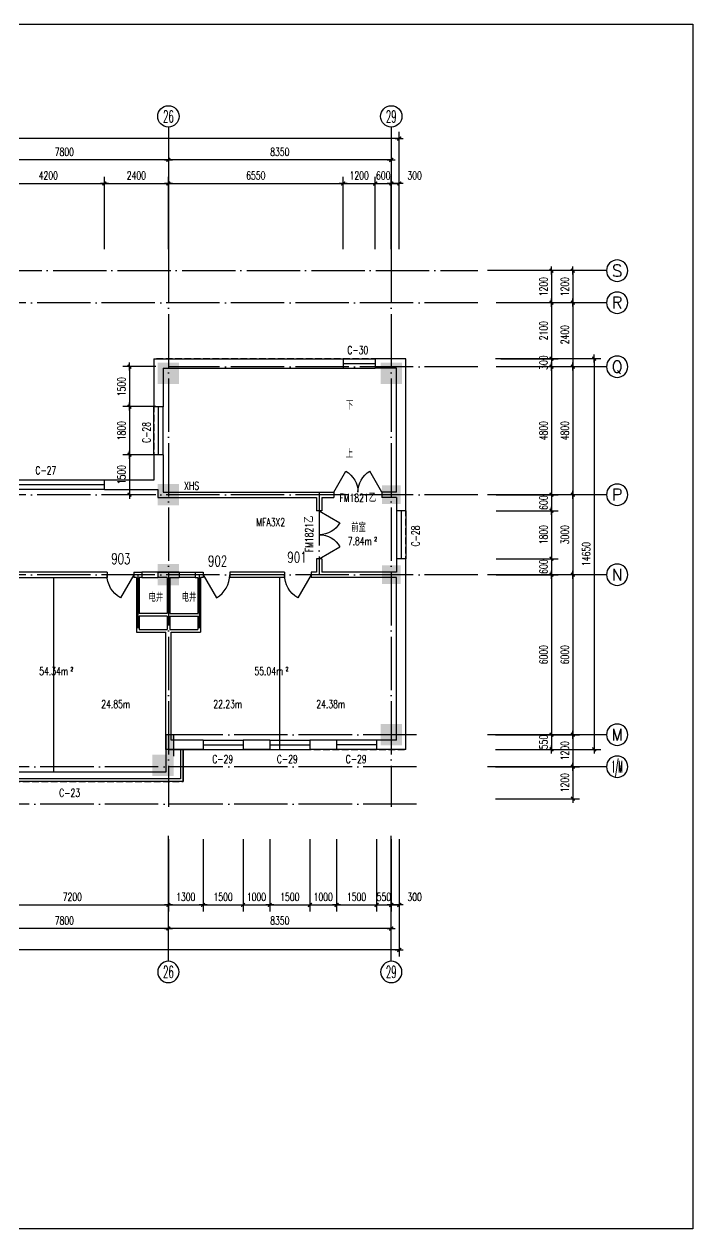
# Model space of a CAD drawing. Extents: x 816818 to 2098601, y 59070 to 390605.
# Drawn here: x 908530 to 933588, y 59070 to 104248 of the extents above; entities that cross this region are included whole.
import ezdxf
from ezdxf.enums import TextEntityAlignment as Align

# ---------------------------------------------------------------- set-up
doc = ezdxf.new("R2010")
doc.units = 0
doc.header["$LTSCALE"] = 1000
doc.header["$MEASUREMENT"] = 0
for name, pattern in [('CONTINOUS', [0]), ('DASH', [0.35, 0.25, -0.1]), ('DOTE', [2.42, 2, -0.2, 0.02, -0.2])]:
    doc.linetypes.add(name, pattern=pattern)
doc.layers.get('0').update_dxf_attribs({"linetype": 'CONTINUOUS'})
doc.layers.get('DEFPOINTS').update_dxf_attribs({"linetype": 'CONTINUOUS'})
for name, color, linetype in [('AXIS', 3, 'CONTINUOUS'), ('AXIS_TEXT', 7, 'CONTINUOUS'), ('COLUMN', 7, 'CONTINUOUS'), ('DOTE', 1, 'DOTE'), ('FILL', 21, 'CONTINUOUS'), ('MCB', 30, 'CONTINUOUS'), ('PUB_TEXT', 7, 'CONTINUOUS'), ('WALL', 255, 'CONTINUOUS'), ('WINDOW', 2, 'CONTINUOUS'), ('WINDOW_TEXT', 7, 'CONTINUOUS'), ('和面积', 6, 'DASH')]:
    doc.layers.add(name, color=color, linetype=linetype)
doc.styles.add('_HZTXT', font='romans.shx', dxfattribs={"width": 0.7, "bigfont": 'z.shx'})
doc.styles.add('COMPLEX', font='COMPLEX')
doc.styles.add('DIM_FONT', font='SIMPLEX.shx', dxfattribs={"width": 0.7})
doc.styles.add('HZ_SIMPLEX', font='SIMPLEX.shx', dxfattribs={"width": 0.8, "bigfont": 'hztxt.shx'})
doc.styles.add('SIMPLEX', font='SIMPLEX.SHX')
doc.styles.add('Z', font='romans', dxfattribs={"width": 0.8, "bigfont": 'z'})
doc.dimstyles.new('AXIS', dxfattribs={"dimtxt": 300, "dimasz": 1, "dimexe": 250, "dimexo": 300, "dimgap": 150, "dimtad": 1, "dimdec": 0, "dimzin": 0, "dimdsep": 46, "dimtxsty": 'DIM_FONT', "dimblk": '_DIMX', "dimcen": 2.5, "dimse1": 1, "dimse2": 1, "dimclrt": 7, "dimadec": 0, "dimazin": 0, "dimtfac": 1, "dimtdec": 0, "dimtix": 1, "dimtmove": 2, "dimatfit": 3, "dimldrblk": '_DIMX', "dimfxl": 1, "dimarcsym": 0})
doc.dimstyles.new('DIMA', dxfattribs={"dimtxt": 300, "dimasz": 1, "dimexe": 250, "dimexo": 300, "dimgap": 150, "dimtad": 1, "dimdec": 0, "dimzin": 0, "dimdsep": 46, "dimtxsty": 'DIM_FONT', "dimblk": '_DIMX', "dimcen": 2.5, "dimse1": 1, "dimclrt": 7, "dimadec": 0, "dimazin": 0, "dimtfac": 1, "dimtdec": 0, "dimtix": 1, "dimtmove": 2, "dimatfit": 3, "dimldrblk": '_DIMX', "dimfxl": 1, "dimarcsym": 0})
doc.dimstyles.new('DIMB', dxfattribs={"dimtxt": 300, "dimasz": 1, "dimexe": 250, "dimexo": 300, "dimgap": 150, "dimtad": 1, "dimdec": 0, "dimzin": 0, "dimdsep": 46, "dimtxsty": 'DIM_FONT', "dimblk": '_DIMX', "dimcen": 2.5, "dimse2": 1, "dimclrt": 7, "dimadec": 0, "dimazin": 0, "dimtfac": 1, "dimtdec": 0, "dimtix": 1, "dimtmove": 2, "dimatfit": 3, "dimldrblk": '_DIMX', "dimfxl": 1, "dimarcsym": 0})
doc.dimstyles.new('DIMN', dxfattribs={"dimtxt": 300, "dimasz": 1, "dimexe": 250, "dimexo": 300, "dimgap": 150, "dimtad": 1, "dimdec": 0, "dimzin": 0, "dimdsep": 46, "dimtxsty": 'DIM_FONT', "dimblk": '_DIMX', "dimcen": 2.5, "dimclrt": 7, "dimadec": 0, "dimazin": 0, "dimtfac": 1, "dimtdec": 0, "dimtix": 1, "dimtmove": 2, "dimatfit": 3, "dimldrblk": '_DIMX', "dimfxl": 1, "dimarcsym": 0})

# ---------------------------------------------------------------- blocks, each defined once
blk = doc.blocks.new('_WBLK')
for p, q in [((-0.5, 0.5), (0.5, 0.5)), ((-0.5, 0), (0.5, 0)), ((-0.5, -0.5), (0.5, -0.5))]:
    blk.add_line(p, q)
at = {"layer": 'WINDOW_TEXT', "style": 'SIMPLEX', "flags": 9}
blk.add_attdef('A', text='', height=1, dxfattribs=at).set_placement((0, 1.5), align=Align.MIDDLE)
blk = doc.blocks.new('_DBLK')
blk.add_line((-0.5, 0), (0, -0.866))
blk.add_arc((-0.5, 0), 1, 300, 0)
at = {"layer": 'WINDOW_TEXT', "style": 'SIMPLEX', "flags": 9}
blk.add_attdef('A', text='', height=1, dxfattribs=at).set_placement((0, 1.5), align=Align.MIDDLE)
blk = doc.blocks.new('_DBLK1')
for p, q in [((-0.5, 0), (-0.25, -0.433)), ((0.5, 0), (0.25, -0.433))]:
    blk.add_line(p, q)
for centre, start, end in [((-0.5, 0), 300, 0), ((0.5, 0), 180, 240)]:
    blk.add_arc(centre, 0.5, start, end)
at = {"layer": 'WINDOW_TEXT', "style": 'SIMPLEX', "flags": 9}
blk.add_attdef('A', text='', height=1, dxfattribs=at).set_placement((0, 1.5), align=Align.MIDDLE)
blk = doc.blocks.new('_AXISO')
blk.add_circle((0, 0), 0.5)
at = {"layer": 'AXIS_TEXT', "style": 'COMPLEX', "width": 1.041667}
blk.add_attdef('A', text='', height=0.56, dxfattribs=at).set_placement((-0.25, -0.28), (0.25, -0.28), align=Align.FIT)
blk = doc.blocks.new('_DIMX')
blk.add_line((-150, 0), (150, 0))
at = {"const_width": 50}
blk.add_lwpolyline([(-70, -70), (70, 70)], dxfattribs=at)
blk = doc.blocks.new('*D659')
at = {"layer": 'AXIS', "color": 0, "lineweight": -2}
blk.add_line((922285, 99156), (913937, 99156), dxfattribs=at)
at = {"layer": 'DEFPOINTS', "color": 0}
for p in [(913936, 99156), (913936, 95682), (922286, 95682)]:
    blk.add_point(p, dxfattribs=at)
at = {"layer": 'AXIS', "color": 0, "lineweight": -2, "rotation": 180}
blk.add_blockref('_DIMX', (913936, 99156), dxfattribs=at)
at = {"layer": 'AXIS', "color": 0, "lineweight": -2}
blk.add_blockref('_DIMX', (922286, 99156), dxfattribs=at)
at = {"layer": 'AXIS', "color": 7, "insert": (918111, 99456), "char_height": 300, "attachment_point": 5, "style": 'DIM_FONT'}
blk.add_mtext('8350', dxfattribs=at)
blk = doc.blocks.new('*D660')
at = {"layer": 'AXIS', "color": 0, "lineweight": -2}
blk.add_line((913935, 99156), (906137, 99156), dxfattribs=at)
at = {"layer": 'DEFPOINTS', "color": 0}
for p in [(906136, 99156), (906136, 95682), (913936, 95682)]:
    blk.add_point(p, dxfattribs=at)
at = {"layer": 'AXIS', "color": 0, "lineweight": -2, "rotation": 180}
blk.add_blockref('_DIMX', (906136, 99156), dxfattribs=at)
at = {"layer": 'AXIS', "color": 0, "lineweight": -2}
blk.add_blockref('_DIMX', (913936, 99156), dxfattribs=at)
at = {"layer": 'AXIS', "color": 7, "insert": (910036, 99456), "char_height": 300, "attachment_point": 5, "style": 'DIM_FONT'}
blk.add_mtext('7800', dxfattribs=at)
blk = doc.blocks.new('*D670')
at = {"layer": 'AXIS', "color": 0, "lineweight": -2}
for p, q in [((826086, 95982), (826086, 100206)), ((922585, 99956), (826087, 99956)), ((922586, 95982), (922586, 100206))]:
    blk.add_line(p, q, dxfattribs=at)
at = {"layer": 'DEFPOINTS', "color": 0}
for p in [(826086, 99956), (826086, 95682), (922586, 95682)]:
    blk.add_point(p, dxfattribs=at)
at = {"layer": 'AXIS', "color": 0, "lineweight": -2, "rotation": 180}
blk.add_blockref('_DIMX', (826086, 99956), dxfattribs=at)
at = {"layer": 'AXIS', "color": 0, "lineweight": -2}
blk.add_blockref('_DIMX', (922586, 99956), dxfattribs=at)
at = {"layer": 'AXIS', "color": 7, "insert": (874336, 100256), "char_height": 300, "attachment_point": 5, "style": 'DIM_FONT'}
blk.add_mtext('96500', dxfattribs=at)
blk = doc.blocks.new('*D706')
at = {"layer": 'AXIS', "color": 0, "lineweight": -2}
for p, q in [((921686, 95805), (921686, 98520)), ((922286, 95805), (922286, 98520)), ((921685, 98270), (921684, 98270)), ((921686, 98270), (922286, 98270)), ((922287, 98270), (922288, 98270))]:
    blk.add_line(p, q, dxfattribs=at)
at = {"layer": 'DEFPOINTS', "color": 0}
for p in [(922286, 98270), (921686, 95505), (922286, 95505)]:
    blk.add_point(p, dxfattribs=at)
at = {"layer": 'AXIS', "color": 0, "lineweight": -2}
blk.add_blockref('_DIMX', (921686, 98270), dxfattribs=at)
at = {"layer": 'AXIS', "color": 0, "lineweight": -2, "rotation": 180}
blk.add_blockref('_DIMX', (922286, 98270), dxfattribs=at)
at = {"layer": 'AXIS', "color": 7, "insert": (921986, 98570), "char_height": 300, "attachment_point": 5, "style": 'DIM_FONT'}
blk.add_mtext('600', dxfattribs=at)
blk = doc.blocks.new('*D711')
at = {"layer": 'AXIS', "color": 0, "lineweight": -2}
for p, q in [((922286, 95805), (922286, 98520)), ((922586, 95805), (922586, 98520)), ((922285, 98270), (922284, 98270)), ((922286, 98270), (922586, 98270)), ((922587, 98270), (922588, 98270))]:
    blk.add_line(p, q, dxfattribs=at)
at = {"layer": 'DEFPOINTS', "color": 0}
for p in [(922586, 98270), (922286, 95505), (922586, 95505)]:
    blk.add_point(p, dxfattribs=at)
at = {"layer": 'AXIS', "color": 0, "lineweight": -2}
blk.add_blockref('_DIMX', (922286, 98270), dxfattribs=at)
at = {"layer": 'AXIS', "color": 0, "lineweight": -2, "rotation": 180}
blk.add_blockref('_DIMX', (922586, 98270), dxfattribs=at)
at = {"layer": 'AXIS', "color": 7, "insert": (923162, 98570), "char_height": 300, "attachment_point": 5, "style": 'DIM_FONT'}
blk.add_mtext('300', dxfattribs=at)
blk = doc.blocks.new('*D713')
at = {"layer": 'AXIS', "color": 0, "lineweight": -2}
blk.add_line((929090, 95001), (929090, 93803), dxfattribs=at)
at = {"layer": 'DEFPOINTS', "color": 0}
for p in [(925890, 95002), (925890, 93802), (929090, 93802)]:
    blk.add_point(p, dxfattribs=at)
at = {"layer": 'AXIS', "color": 0, "lineweight": -2}
for p, rotation in [((929090, 95002), 90), ((929090, 93802), 270)]:
    blk.add_blockref('_DIMX', p, dxfattribs=dict(at, rotation=rotation))
at = {"layer": 'AXIS', "color": 7, "insert": (928790, 94402), "char_height": 300, "attachment_point": 5, "rotation": 90, "style": 'DIM_FONT'}
blk.add_mtext('1200', dxfattribs=at)
blk = doc.blocks.new('*D714')
at = {"layer": 'AXIS', "color": 0, "lineweight": -2}
blk.add_line((929090, 93801), (929090, 91403), dxfattribs=at)
at = {"layer": 'DEFPOINTS', "color": 0}
for p in [(925890, 93802), (925890, 91402), (929090, 91402)]:
    blk.add_point(p, dxfattribs=at)
at = {"layer": 'AXIS', "color": 0, "lineweight": -2}
for p, rotation in [((929090, 93802), 90), ((929090, 91402), 270)]:
    blk.add_blockref('_DIMX', p, dxfattribs=dict(at, rotation=rotation))
at = {"layer": 'AXIS', "color": 7, "insert": (928790, 92602), "char_height": 300, "attachment_point": 5, "rotation": 90, "style": 'DIM_FONT'}
blk.add_mtext('2400', dxfattribs=at)
blk = doc.blocks.new('*D715')
at = {"layer": 'AXIS', "color": 0, "lineweight": -2}
blk.add_line((929090, 91401), (929090, 86603), dxfattribs=at)
at = {"layer": 'DEFPOINTS', "color": 0}
for p in [(925890, 91402), (925890, 86602), (929090, 86602)]:
    blk.add_point(p, dxfattribs=at)
at = {"layer": 'AXIS', "color": 0, "lineweight": -2}
for p, rotation in [((929090, 91402), 90), ((929090, 86602), 270)]:
    blk.add_blockref('_DIMX', p, dxfattribs=dict(at, rotation=rotation))
at = {"layer": 'AXIS', "color": 7, "insert": (928790, 89002), "char_height": 300, "attachment_point": 5, "rotation": 90, "style": 'DIM_FONT'}
blk.add_mtext('4800', dxfattribs=at)
blk = doc.blocks.new('*D716')
at = {"layer": 'AXIS', "color": 0, "lineweight": -2}
blk.add_line((929090, 86601), (929090, 83603), dxfattribs=at)
at = {"layer": 'DEFPOINTS', "color": 0}
for p in [(925890, 86602), (925890, 83602), (929090, 83602)]:
    blk.add_point(p, dxfattribs=at)
at = {"layer": 'AXIS', "color": 0, "lineweight": -2}
for p, rotation in [((929090, 86602), 90), ((929090, 83602), 270)]:
    blk.add_blockref('_DIMX', p, dxfattribs=dict(at, rotation=rotation))
at = {"layer": 'AXIS', "color": 7, "insert": (928790, 85102), "char_height": 300, "attachment_point": 5, "rotation": 90, "style": 'DIM_FONT'}
blk.add_mtext('3000', dxfattribs=at)
blk = doc.blocks.new('*D717')
at = {"layer": 'AXIS', "color": 0, "lineweight": -2}
blk.add_line((929090, 83601), (929090, 77603), dxfattribs=at)
at = {"layer": 'DEFPOINTS', "color": 0}
for p in [(925890, 83602), (925890, 77602), (929090, 77602)]:
    blk.add_point(p, dxfattribs=at)
at = {"layer": 'AXIS', "color": 0, "lineweight": -2}
for p, rotation in [((929090, 83602), 90), ((929090, 77602), 270)]:
    blk.add_blockref('_DIMX', p, dxfattribs=dict(at, rotation=rotation))
at = {"layer": 'AXIS', "color": 7, "insert": (928790, 80602), "char_height": 300, "attachment_point": 5, "rotation": 90, "style": 'DIM_FONT'}
blk.add_mtext('6000', dxfattribs=at)
blk = doc.blocks.new('*D718')
at = {"layer": 'AXIS', "color": 0, "lineweight": -2}
for p, q in [((926190, 91702), (930140, 91702)), ((929890, 91701), (929890, 77053)), ((926190, 77052), (930140, 77052))]:
    blk.add_line(p, q, dxfattribs=at)
at = {"layer": 'DEFPOINTS', "color": 0}
for p in [(925890, 91702), (925890, 77052), (929890, 77052)]:
    blk.add_point(p, dxfattribs=at)
at = {"layer": 'AXIS', "color": 0, "lineweight": -2}
for p, rotation in [((929890, 91702), 90), ((929890, 77052), 270)]:
    blk.add_blockref('_DIMX', p, dxfattribs=dict(at, rotation=rotation))
at = {"layer": 'AXIS', "color": 7, "insert": (929590, 84377), "char_height": 300, "attachment_point": 5, "rotation": 90, "style": 'DIM_FONT'}
blk.add_mtext('14650', dxfattribs=at)
blk = doc.blocks.new('*D719')
at = {"layer": 'AXIS', "color": 0, "lineweight": -2}
for p, q in [((926216, 86602), (928542, 86602)), ((928292, 86603), (928292, 86604)), ((928292, 86602), (928292, 86002)), ((926216, 86002), (928542, 86002)), ((928292, 86001), (928292, 86000))]:
    blk.add_line(p, q, dxfattribs=at)
at = {"layer": 'DEFPOINTS', "color": 0}
for p in [(925916, 86602), (925916, 86002), (928292, 86002)]:
    blk.add_point(p, dxfattribs=at)
at = {"layer": 'AXIS', "color": 0, "lineweight": -2}
for p, rotation in [((928292, 86602), 270), ((928292, 86002), 90)]:
    blk.add_blockref('_DIMX', p, dxfattribs=dict(at, rotation=rotation))
at = {"layer": 'AXIS', "color": 7, "insert": (927992, 86302), "char_height": 300, "attachment_point": 5, "rotation": 90, "style": 'DIM_FONT'}
blk.add_mtext('600', dxfattribs=at)
blk = doc.blocks.new('*D720')
at = {"layer": 'AXIS', "color": 0, "lineweight": -2}
for p, q in [((926216, 86002), (928542, 86002)), ((928292, 86001), (928292, 84203)), ((926216, 84202), (928542, 84202))]:
    blk.add_line(p, q, dxfattribs=at)
at = {"layer": 'DEFPOINTS', "color": 0}
for p in [(925916, 86002), (925916, 84202), (928292, 84202)]:
    blk.add_point(p, dxfattribs=at)
at = {"layer": 'AXIS', "color": 0, "lineweight": -2}
for p, rotation in [((928292, 86002), 90), ((928292, 84202), 270)]:
    blk.add_blockref('_DIMX', p, dxfattribs=dict(at, rotation=rotation))
at = {"layer": 'AXIS', "color": 7, "insert": (927992, 85102), "char_height": 300, "attachment_point": 5, "rotation": 90, "style": 'DIM_FONT'}
blk.add_mtext('1800', dxfattribs=at)
blk = doc.blocks.new('*D721')
at = {"layer": 'AXIS', "color": 0, "lineweight": -2}
blk.add_line((928292.151315, 95000.746421), (928292.151315, 93802.746421), dxfattribs=at)
at = {"layer": 'DEFPOINTS', "color": 0}
for p in [(926092.151315, 95001.746421), (926092.151315, 93801.746421), (928292.151315, 93801.746421)]:
    blk.add_point(p, dxfattribs=at)
at = {"layer": 'AXIS', "color": 0, "lineweight": -2}
for p, rotation in [((928292.151315, 95001.746421), 90), ((928292.151315, 93801.746421), 270)]:
    blk.add_blockref('_DIMX', p, dxfattribs=dict(at, rotation=rotation))
at = {"layer": 'AXIS', "color": 7, "insert": (927992.151315, 94401.746421), "char_height": 300, "attachment_point": 5, "rotation": 90, "style": 'DIM_FONT'}
blk.add_mtext('1200', dxfattribs=at)
blk = doc.blocks.new('*D722')
at = {"layer": 'AXIS', "color": 0, "lineweight": -2}
for p, q in [((928292.151315, 93800.746421), (928292.151315, 91702.746421)), ((926392.151315, 91701.746421), (928542.151315, 91701.746421))]:
    blk.add_line(p, q, dxfattribs=at)
at = {"layer": 'DEFPOINTS', "color": 0}
for p in [(926092.151315, 93801.746421), (926092.151315, 91701.746421), (928292.151315, 91701.746421)]:
    blk.add_point(p, dxfattribs=at)
at = {"layer": 'AXIS', "color": 0, "lineweight": -2}
for p, rotation in [((928292.151315, 93801.746421), 90), ((928292.151315, 91701.746421), 270)]:
    blk.add_blockref('_DIMX', p, dxfattribs=dict(at, rotation=rotation))
at = {"layer": 'AXIS', "color": 7, "insert": (927992.151315, 92751.746421), "char_height": 300, "attachment_point": 5, "rotation": 90, "style": 'DIM_FONT'}
blk.add_mtext('2100', dxfattribs=at)
blk = doc.blocks.new('*D723')
at = {"layer": 'AXIS', "color": 0, "lineweight": -2}
for p, q in [((928292, 83601), (928292, 77603)), ((926216, 77602), (928542, 77602))]:
    blk.add_line(p, q, dxfattribs=at)
at = {"layer": 'DEFPOINTS', "color": 0}
for p in [(925916, 83602), (925916, 77602), (928292, 77602)]:
    blk.add_point(p, dxfattribs=at)
at = {"layer": 'AXIS', "color": 0, "lineweight": -2}
for p, rotation in [((928292, 83602), 90), ((928292, 77602), 270)]:
    blk.add_blockref('_DIMX', p, dxfattribs=dict(at, rotation=rotation))
at = {"layer": 'AXIS', "color": 7, "insert": (927992, 80602), "char_height": 300, "attachment_point": 5, "rotation": 90, "style": 'DIM_FONT'}
blk.add_mtext('6000', dxfattribs=at)
blk = doc.blocks.new('*D724')
at = {"layer": 'AXIS', "color": 0, "lineweight": -2}
for p, q in [((926216, 77602), (928542, 77602)), ((928292, 77603), (928292, 77604)), ((928292, 77602), (928292, 77052)), ((926216, 77052), (928542, 77052)), ((928292, 77051), (928292, 77050))]:
    blk.add_line(p, q, dxfattribs=at)
at = {"layer": 'DEFPOINTS', "color": 0}
for p in [(925916, 77602), (925916, 77052), (928292, 77052)]:
    blk.add_point(p, dxfattribs=at)
at = {"layer": 'AXIS', "color": 0, "lineweight": -2}
for p, rotation in [((928292, 77602), 270), ((928292, 77052), 90)]:
    blk.add_blockref('_DIMX', p, dxfattribs=dict(at, rotation=rotation))
at = {"layer": 'AXIS', "color": 7, "insert": (927992, 77327), "char_height": 300, "attachment_point": 5, "rotation": 90, "style": 'DIM_FONT'}
blk.add_mtext('550', dxfattribs=at)
blk = doc.blocks.new('*D725')
at = {"layer": 'AXIS', "color": 0, "lineweight": -2}
for p, q in [((926216, 84202), (928542, 84202)), ((928292, 84203), (928292, 84204)), ((928292, 84202), (928292, 83602)), ((926216, 83602), (928542, 83602)), ((928292, 83601), (928292, 83600))]:
    blk.add_line(p, q, dxfattribs=at)
at = {"layer": 'DEFPOINTS', "color": 0}
for p in [(925916, 84202), (925916, 83602), (928292, 83602)]:
    blk.add_point(p, dxfattribs=at)
at = {"layer": 'AXIS', "color": 0, "lineweight": -2}
for p, rotation in [((928292, 84202), 270), ((928292, 83602), 90)]:
    blk.add_blockref('_DIMX', p, dxfattribs=dict(at, rotation=rotation))
at = {"layer": 'AXIS', "color": 7, "insert": (927992, 83902), "char_height": 300, "attachment_point": 5, "rotation": 90, "style": 'DIM_FONT'}
blk.add_mtext('600', dxfattribs=at)
blk = doc.blocks.new('*D726')
at = {"layer": 'AXIS', "color": 0, "lineweight": -2}
for p, q in [((926392.151315, 91701.746421), (928542.151315, 91701.746421)), ((928292.151315, 91702.746421), (928292.151315, 91703.746421)), ((928292.151315, 91701.746421), (928292.151315, 91401.746421)), ((928292.151315, 91400.746421), (928292.151315, 91399.746421))]:
    blk.add_line(p, q, dxfattribs=at)
at = {"layer": 'DEFPOINTS', "color": 0}
for p in [(926092.151315, 91701.746421), (926092.151315, 91401.746421), (928292.151315, 91401.746421)]:
    blk.add_point(p, dxfattribs=at)
at = {"layer": 'AXIS', "color": 0, "lineweight": -2}
for p, rotation in [((928292.151315, 91701.746421), 270), ((928292.151315, 91401.746421), 90)]:
    blk.add_blockref('_DIMX', p, dxfattribs=dict(at, rotation=rotation))
at = {"layer": 'AXIS', "color": 7, "insert": (927992.151315, 91551.746421), "char_height": 300, "attachment_point": 5, "rotation": 90, "style": 'DIM_FONT'}
blk.add_mtext('300', dxfattribs=at)
blk = doc.blocks.new('*D727')
at = {"layer": 'AXIS', "color": 0, "lineweight": -2}
for p, q in [((926190, 77602), (929340, 77602)), ((929090, 77601), (929090, 76403)), ((926190, 76402), (929340, 76402))]:
    blk.add_line(p, q, dxfattribs=at)
at = {"layer": 'DEFPOINTS', "color": 0}
for p in [(925890, 77602), (925890, 76402), (929090, 76402)]:
    blk.add_point(p, dxfattribs=at)
at = {"layer": 'AXIS', "color": 0, "lineweight": -2}
for p, rotation in [((929090, 77602), 90), ((929090, 76402), 270)]:
    blk.add_blockref('_DIMX', p, dxfattribs=dict(at, rotation=rotation))
at = {"layer": 'AXIS', "color": 7, "insert": (928790, 77002), "char_height": 300, "attachment_point": 5, "rotation": 90, "style": 'DIM_FONT'}
blk.add_mtext('1200', dxfattribs=at)
blk = doc.blocks.new('*D728')
at = {"layer": 'AXIS', "color": 0, "lineweight": -2}
for p, q in [((926190, 76402), (929340, 76402)), ((929090, 76401), (929090, 75203)), ((926190, 75202), (929340, 75202))]:
    blk.add_line(p, q, dxfattribs=at)
at = {"layer": 'DEFPOINTS', "color": 0}
for p in [(925890, 76402), (925890, 75202), (929090, 75202)]:
    blk.add_point(p, dxfattribs=at)
at = {"layer": 'AXIS', "color": 0, "lineweight": -2}
for p, rotation in [((929090, 76402), 90), ((929090, 75202), 270)]:
    blk.add_blockref('_DIMX', p, dxfattribs=dict(at, rotation=rotation))
at = {"layer": 'AXIS', "color": 7, "insert": (928790, 75802), "char_height": 300, "attachment_point": 5, "rotation": 90, "style": 'DIM_FONT'}
blk.add_mtext('1200', dxfattribs=at)
blk = doc.blocks.new('*D746')
at = {"layer": 'AXIS', "color": 0, "lineweight": -2}
blk.add_line((922285, 70333), (913937, 70333), dxfattribs=at)
at = {"layer": 'DEFPOINTS', "color": 0}
for p in [(913936, 73807), (922286, 73807), (913936, 70333)]:
    blk.add_point(p, dxfattribs=at)
at = {"layer": 'AXIS', "color": 0, "lineweight": -2, "rotation": 180}
blk.add_blockref('_DIMX', (913936, 70333), dxfattribs=at)
at = {"layer": 'AXIS', "color": 0, "lineweight": -2}
blk.add_blockref('_DIMX', (922286, 70333), dxfattribs=at)
at = {"layer": 'AXIS', "color": 7, "insert": (918111, 70633), "char_height": 300, "attachment_point": 5, "style": 'DIM_FONT'}
blk.add_mtext('8350', dxfattribs=at)
blk = doc.blocks.new('*D747')
at = {"layer": 'AXIS', "color": 0, "lineweight": -2}
blk.add_line((913935, 70333), (906137, 70333), dxfattribs=at)
at = {"layer": 'DEFPOINTS', "color": 0}
for p in [(906136, 73807), (913936, 73807), (906136, 70333)]:
    blk.add_point(p, dxfattribs=at)
at = {"layer": 'AXIS', "color": 0, "lineweight": -2, "rotation": 180}
blk.add_blockref('_DIMX', (906136, 70333), dxfattribs=at)
at = {"layer": 'AXIS', "color": 0, "lineweight": -2}
blk.add_blockref('_DIMX', (913936, 70333), dxfattribs=at)
at = {"layer": 'AXIS', "color": 7, "insert": (910036, 70633), "char_height": 300, "attachment_point": 5, "style": 'DIM_FONT'}
blk.add_mtext('7800', dxfattribs=at)
blk = doc.blocks.new('*D758')
at = {"layer": 'AXIS', "color": 0, "lineweight": -2}
for p, q in [((825936, 73507), (825936, 69283)), ((922586, 73507), (922586, 69283)), ((922585, 69533), (825937, 69533))]:
    blk.add_line(p, q, dxfattribs=at)
at = {"layer": 'DEFPOINTS', "color": 0}
for p in [(825936, 73807), (922586, 73807), (825936, 69533)]:
    blk.add_point(p, dxfattribs=at)
at = {"layer": 'AXIS', "color": 0, "lineweight": -2, "rotation": 180}
blk.add_blockref('_DIMX', (825936, 69533), dxfattribs=at)
at = {"layer": 'AXIS', "color": 0, "lineweight": -2}
blk.add_blockref('_DIMX', (922586, 69533), dxfattribs=at)
at = {"layer": 'AXIS', "color": 7, "insert": (874261, 69833), "char_height": 300, "attachment_point": 5, "style": 'DIM_FONT'}
blk.add_mtext('96650', dxfattribs=at)
blk = doc.blocks.new('*D779')
at = {"layer": 'AXIS', "color": 0, "lineweight": -2}
for p, q in [((921736, 73685), (921736, 70969)), ((922286, 73685), (922286, 70969)), ((921735, 71219), (921734, 71219)), ((921736, 71219), (922286, 71219)), ((922287, 71219), (922288, 71219))]:
    blk.add_line(p, q, dxfattribs=at)
at = {"layer": 'DEFPOINTS', "color": 0}
for p in [(921736, 73985), (922286, 73985), (922286, 71219)]:
    blk.add_point(p, dxfattribs=at)
at = {"layer": 'AXIS', "color": 0, "lineweight": -2}
blk.add_blockref('_DIMX', (921736, 71219), dxfattribs=at)
at = {"layer": 'AXIS', "color": 0, "lineweight": -2, "rotation": 180}
blk.add_blockref('_DIMX', (922286, 71219), dxfattribs=at)
at = {"layer": 'AXIS', "color": 7, "insert": (922011, 71519), "char_height": 300, "attachment_point": 5, "style": 'DIM_FONT'}
blk.add_mtext('550', dxfattribs=at)
blk = doc.blocks.new('*D784')
at = {"layer": 'AXIS', "color": 0, "lineweight": -2}
for p, q in [((922286, 73685), (922286, 70969)), ((922586, 73685), (922586, 70969)), ((922285, 71219), (922284, 71219)), ((922286, 71219), (922586, 71219)), ((922587, 71219), (922588, 71219))]:
    blk.add_line(p, q, dxfattribs=at)
at = {"layer": 'DEFPOINTS', "color": 0}
for p in [(922286, 73985), (922586, 73985), (922586, 71219)]:
    blk.add_point(p, dxfattribs=at)
at = {"layer": 'AXIS', "color": 0, "lineweight": -2}
blk.add_blockref('_DIMX', (922286, 71219), dxfattribs=at)
at = {"layer": 'AXIS', "color": 0, "lineweight": -2, "rotation": 180}
blk.add_blockref('_DIMX', (922586, 71219), dxfattribs=at)
at = {"layer": 'AXIS', "color": 7, "insert": (923162, 71516), "char_height": 300, "attachment_point": 5, "style": 'DIM_FONT'}
blk.add_mtext('300', dxfattribs=at)
blk = doc.blocks.new('*D787')
at = {"layer": 'AXIS', "color": 0, "lineweight": -2}
for p, q in [((919236, 73685), (919236, 70969)), ((920236, 73685), (920236, 70969)), ((919235, 71219), (919234, 71219)), ((919236, 71219), (920236, 71219)), ((920237, 71219), (920238, 71219))]:
    blk.add_line(p, q, dxfattribs=at)
at = {"layer": 'DEFPOINTS', "color": 0}
for p in [(919236, 73985), (920236, 73985), (920236, 71219)]:
    blk.add_point(p, dxfattribs=at)
at = {"layer": 'AXIS', "color": 0, "lineweight": -2}
blk.add_blockref('_DIMX', (919236, 71219), dxfattribs=at)
at = {"layer": 'AXIS', "color": 0, "lineweight": -2, "rotation": 180}
blk.add_blockref('_DIMX', (920236, 71219), dxfattribs=at)
at = {"layer": 'AXIS', "color": 7, "insert": (919736, 71519), "char_height": 300, "attachment_point": 5, "style": 'DIM_FONT'}
blk.add_mtext('1000', dxfattribs=at)
blk = doc.blocks.new('*D789')
at = {"layer": 'AXIS', "color": 0, "lineweight": -2}
for p, q in [((916736, 73685), (916736, 70969)), ((917736, 73685), (917736, 70969)), ((916735, 71219), (916734, 71219)), ((916736, 71219), (917736, 71219)), ((917737, 71219), (917738, 71219))]:
    blk.add_line(p, q, dxfattribs=at)
at = {"layer": 'DEFPOINTS', "color": 0}
for p in [(916736, 73985), (917736, 73985), (917736, 71219)]:
    blk.add_point(p, dxfattribs=at)
at = {"layer": 'AXIS', "color": 0, "lineweight": -2}
blk.add_blockref('_DIMX', (916736, 71219), dxfattribs=at)
at = {"layer": 'AXIS', "color": 0, "lineweight": -2, "rotation": 180}
blk.add_blockref('_DIMX', (917736, 71219), dxfattribs=at)
at = {"layer": 'AXIS', "color": 7, "insert": (917236, 71519), "char_height": 300, "attachment_point": 5, "style": 'DIM_FONT'}
blk.add_mtext('1000', dxfattribs=at)
blk = doc.blocks.new('_FZH')
blk.add_solid([(-0.5, -0.5), (0.5, -0.5), (-0.5, 0.5), (0.5, 0.5)])
blk = doc.blocks.new('*D996')
at = {"layer": 'AXIS', "color": 0, "lineweight": -2}
blk.add_line((928290, 91401), (928290, 86603), dxfattribs=at)
at = {"layer": 'DEFPOINTS', "color": 0}
for p in [(925090, 91402), (925090, 86602), (928290, 86602)]:
    blk.add_point(p, dxfattribs=at)
at = {"layer": 'AXIS', "color": 0, "lineweight": -2}
for p, rotation in [((928290, 91402), 90), ((928290, 86602), 270)]:
    blk.add_blockref('_DIMX', p, dxfattribs=dict(at, rotation=rotation))
at = {"layer": 'AXIS', "color": 7, "insert": (927990, 89002), "char_height": 300, "attachment_point": 5, "rotation": 90, "style": 'DIM_FONT'}
blk.add_mtext('4800', dxfattribs=at)
blk = doc.blocks.new('*D997')
at = {"layer": 'AXIS', "color": 0, "lineweight": -2}
for p, q in [((913469, 91402), (912231, 91402)), ((912481, 91401), (912481, 89903)), ((913469, 89902), (912231, 89902))]:
    blk.add_line(p, q, dxfattribs=at)
at = {"layer": 'DEFPOINTS', "color": 0}
for p in [(913769, 91402), (912481, 89902), (913769, 89902)]:
    blk.add_point(p, dxfattribs=at)
at = {"layer": 'AXIS', "color": 0, "lineweight": -2}
for p, rotation in [((912481, 91402), 90), ((912481, 89902), 270)]:
    blk.add_blockref('_DIMX', p, dxfattribs=dict(at, rotation=rotation))
at = {"layer": 'AXIS', "color": 7, "insert": (912181, 90652), "char_height": 300, "attachment_point": 5, "rotation": 90, "style": 'DIM_FONT'}
blk.add_mtext('1500', dxfattribs=at)
blk = doc.blocks.new('*D998')
at = {"layer": 'AXIS', "color": 0, "lineweight": -2}
for p, q in [((913469, 89902), (912231, 89902)), ((912481, 89901), (912481, 88103)), ((913469, 88102), (912231, 88102))]:
    blk.add_line(p, q, dxfattribs=at)
at = {"layer": 'DEFPOINTS', "color": 0}
for p in [(913769, 89902), (912481, 88102), (913769, 88102)]:
    blk.add_point(p, dxfattribs=at)
at = {"layer": 'AXIS', "color": 0, "lineweight": -2}
for p, rotation in [((912481, 89902), 90), ((912481, 88102), 270)]:
    blk.add_blockref('_DIMX', p, dxfattribs=dict(at, rotation=rotation))
at = {"layer": 'AXIS', "color": 7, "insert": (912181, 89002), "char_height": 300, "attachment_point": 5, "rotation": 90, "style": 'DIM_FONT'}
blk.add_mtext('1800', dxfattribs=at)
blk = doc.blocks.new('*D999')
at = {"layer": 'AXIS', "color": 0, "lineweight": -2}
for p, q in [((913469, 88102), (912231, 88102)), ((912481, 88101), (912481, 86603)), ((913469, 86602), (912231, 86602))]:
    blk.add_line(p, q, dxfattribs=at)
at = {"layer": 'DEFPOINTS', "color": 0}
for p in [(913769, 88102), (912481, 86602), (913769, 86602)]:
    blk.add_point(p, dxfattribs=at)
at = {"layer": 'AXIS', "color": 0, "lineweight": -2}
for p, rotation in [((912481, 88102), 90), ((912481, 86602), 270)]:
    blk.add_blockref('_DIMX', p, dxfattribs=dict(at, rotation=rotation))
at = {"layer": 'AXIS', "color": 7, "insert": (912181, 87352), "char_height": 300, "attachment_point": 5, "rotation": 90, "style": 'DIM_FONT'}
blk.add_mtext('1500', dxfattribs=at)

msp = doc.modelspace()

# ---------------------------------------------------------------- linework, layer by layer
at = {"layer": 'AXIS'}
for p, q in [((913936.2, 100385.3), (913936.2, 95681.8)), ((922285.9, 100385.3), (922285.9, 95681.8)), ((930350.6, 95001.7), (925889.7, 95001.7)), ((930350.6, 93801.7), (926215.6, 93801.7)), ((930350.6, 91401.7), (926215.6, 91401.7)), ((930350.6, 86601.7), (925889.7, 86601.7)), ((930350.6, 83601.7), (925889.7, 83601.7)), ((930350.6, 77601.7), (925889.7, 77601.7)), ((930350.6, 76401.7), (925889.7, 76401.7)), ((913936.2, 69104), (913936.2, 73807.4)), ((922285.9, 69104), (922285.9, 73807.4))]:
    msp.add_line(p, q, dxfattribs=at)
at = {"layer": 'DOTE'}
for p, q in [((913936.1, 98214.9), (913936.1, 74897.2)), ((922285.9, 98214.9), (922285.9, 74897.2)), ((824912.9, 95001.7), (925532.9, 95001.7)), ((925532.9, 93801.7), (874336.1, 93801.7)), ((925532.9, 91401.7), (913936.1, 91401.7)), ((925532.9, 86601.7), (874336.1, 86601.7)), ((919586.1, 86701.7), (919586.1, 83601.7)), ((925532.9, 83601.7), (874336.1, 83601.7)), ((912786.1, 83601.7), (912786.1, 81501.7)), ((915086.1, 83601.7), (915086.1, 81501.7)), ((923236.1, 77601.7), (913936.1, 77601.7)), ((923236.1, 76401.7), (874849.3, 76401.7)), ((923236.1, 75001.7), (841936.1, 75001.7))]:
    msp.add_line(p, q, dxfattribs=at)
at = {"layer": 'FILL'}
msp.add_solid([(914136.1, 76801.7), (913836.1, 76801.7), (914136.2, 77601.7), (913836.2, 77601.7)], dxfattribs=at)
at = {"layer": 'MCB'}
for p, q in [((909636.1, 83501.7), (909636.1, 76201.7)), ((918111.1, 77051.7), (918111.1, 83501.7)), ((913936.1, 77051.7), (918111.1, 77051.7))]:
    msp.add_line(p, q, dxfattribs=at)
msp.add_lwpolyline([(816818, 104247.6), (933587.8, 104247.6), (933587.8, 59069.6), (816818, 59069.6)], close=True, dxfattribs=at)
at = {"layer": 'WALL'}
for p, q in [((913386.1, 91701.7), (913386.1, 89901.7)), ((913386.1, 91701.7), (920486.1, 91701.7)), ((913736.1, 91351.7), (913736.1, 89901.7)), ((913736.1, 91351.7), (920486.1, 91351.7)), ((920486.1, 91701.7), (920486.1, 91351.7)), ((922836.1, 91701.7), (921686.1, 91701.7)), ((921686.1, 91701.7), (921686.1, 91351.7)), ((922486.1, 91351.7), (921686.1, 91351.7)), ((922486.1, 86701.7), (922486.1, 91351.7)), ((922836.1, 86001.7), (922836.1, 91701.7)), ((913736.1, 89901.7), (913386.1, 89901.7)), ((913386.1, 88101.7), (913386.1, 87151.7)), ((913736.1, 88101.7), (913386.1, 88101.7)), ((913736.1, 88101.7), (913736.1, 86701.7)), ((913386.1, 87151.7), (911536.1, 87151.7)), ((911536.1, 86801.7), (911536.1, 87151.7)), ((911536.1, 86801.7), (913536.1, 86801.7)), ((913536.1, 86801.7), (913536.1, 86501.7)), ((913536.1, 86701.7), (913536.1, 86501.7)), ((913536.1, 86501.7), (919486.1, 86501.7)), ((913736.1, 86701.7), (920136.1, 86701.7)), ((913736.1, 86701.7), (919786.1, 86701.7)), ((919486.1, 86501.7), (919486.1, 86001.7)), ((919686.1, 86501.7), (919686.1, 86001.7)), ((919686.1, 86501.7), (920136.1, 86501.7)), ((920036.1, 86701.7), (920136.1, 86701.7)), ((920136.1, 86701.7), (920136.1, 86501.7)), ((922486.1, 86701.7), (921936.1, 86701.7)), ((922486.1, 86701.7), (921936.1, 86701.7)), ((921936.1, 86701.7), (921936.1, 86501.7)), ((922486.1, 86501.7), (921936.1, 86501.7)), ((922486.1, 86501.7), (922486.1, 86001.7)), ((919686.1, 86001.7), (919486.1, 86001.7)), ((922836.1, 86001.7), (922486.1, 86001.7)), ((919686.1, 84201.7), (919486.1, 84201.7)), ((919486.1, 84201.7), (919486.1, 83701.7)), ((919686.1, 84201.7), (919686.1, 83701.7)), ((922486.1, 84201.7), (922486.1, 83701.7)), ((922836.1, 84201.7), (922486.1, 84201.7)), ((922836.1, 77051.7), (922836.1, 84201.7)), ((911636.1, 83701.7), (907636.1, 83701.7)), ((911636.1, 83701.7), (911636.1, 83501.7)), ((912636.1, 83701.7), (912936.1, 83701.7)), ((912636.1, 83701.7), (912636.1, 83501.7)), ((914336.1, 83701.7), (913536.1, 83701.7)), ((913536.1, 83701.7), (914336.1, 83701.7)), ((914936.1, 83701.7), (915236.1, 83701.7)), ((915236.1, 83701.7), (915236.1, 83501.7)), ((918286.1, 83701.7), (916236.1, 83701.7)), ((916236.1, 83701.7), (916236.1, 83501.7)), ((918286.1, 83701.7), (918286.1, 83501.7)), ((919286.1, 83701.7), (919286.1, 83501.7)), ((919486.1, 83701.7), (919286.1, 83701.7)), ((922486.1, 83701.7), (919686.1, 83701.7)), ((907636.1, 83501.7), (911636.1, 83501.7)), ((912736.1, 83501.7), (912636.1, 83501.7)), ((912936.1, 83501.7), (912836.1, 83501.7)), ((913886.1, 83501.7), (913536.1, 83501.7)), ((913886.1, 83501.7), (913886.1, 82151.7)), ((913986.1, 83501.7), (913986.1, 82151.7)), ((913986.1, 83501.7), (914336.1, 83501.7)), ((914936.1, 83501.7), (915036.1, 83501.7)), ((915236.1, 83501.7), (915136.1, 83501.7)), ((918286.1, 83501.7), (916236.1, 83501.7)), ((922486.1, 83501.7), (919286.1, 83501.7)), ((922486.1, 77401.7), (922486.1, 83501.7)), ((913886.1, 82151.7), (912836.1, 82151.7)), ((913886.1, 82051.7), (912836.1, 82051.7)), ((913886.1, 82051.7), (913886.1, 81551.7)), ((913986.1, 82151.7), (915036.1, 82151.7)), ((913986.1, 82051.7), (915036.1, 82051.7)), ((913986.1, 82051.7), (913986.1, 81551.7)), ((912736.1, 81451.7), (913836.1, 81451.7)), ((912836.1, 81551.7), (913886.1, 81551.7)), ((913836.1, 77051.7), (913836.1, 81451.7)), ((913986.1, 81551.7), (915036.1, 81551.7)), ((914036.1, 77401.7), (914036.1, 81451.7)), ((914036.1, 81451.7), (915136.1, 81451.7)), ((914136.2, 77601.7), (913836.2, 77601.7)), ((913836.2, 77601.7), (913836.2, 76801.7)), ((915236.1, 77401.7), (914036.1, 77401.7)), ((914136.1, 76801.7), (914136.2, 77601.7)), ((915236.1, 77401.7), (915236.1, 77051.7)), ((917736.1, 77401.7), (916736.1, 77401.7)), ((916736.1, 77401.7), (916736.1, 77051.7)), ((917736.1, 77401.7), (917736.1, 77051.7)), ((920236.1, 77401.7), (919236.1, 77401.7)), ((919236.1, 77401.7), (919236.1, 77051.7)), ((920236.1, 77401.7), (920236.1, 77051.7)), ((921736.1, 77401.7), (921736.1, 77051.7)), ((922486.1, 77401.7), (921736.1, 77401.7)), ((915236.1, 77051.7), (913836.1, 77051.7)), ((914486.1, 75851.7), (914486.1, 77051.7)), ((917736.1, 77051.7), (916736.1, 77051.7)), ((920236.1, 77051.7), (919236.1, 77051.7)), ((922836.1, 77051.7), (921736.1, 77051.7))]:
    msp.add_line(p, q, dxfattribs=at)
at = {"layer": 'WALL', "linetype": 'CONTINOUS'}
for p, q in [((912936.1, 83701.7), (912936.1, 83501.7)), ((913536.1, 83701.7), (913536.1, 83501.7)), ((914336.1, 83701.7), (914336.1, 83501.7)), ((914936.1, 83701.7), (914936.1, 83501.7)), ((912736.1, 83501.7), (912736.1, 81451.7)), ((912836.1, 83501.7), (912836.1, 82151.7)), ((915036.1, 83501.7), (915036.1, 82151.7)), ((915136.1, 83501.7), (915136.1, 81451.7)), ((912836.1, 82051.7), (912836.1, 81551.7)), ((915036.1, 82051.7), (915036.1, 81551.7))]:
    msp.add_line(p, q, dxfattribs=at)
at = {"layer": 'WINDOW', "linetype": 'CONTINOUS'}
for p, q in [((913536.1, 83701.7), (912936.1, 83701.7)), ((914336.1, 83701.7), (914936.1, 83701.7)), ((912936.1, 83501.7), (913536.1, 83501.7)), ((914936.1, 83501.7), (914336.1, 83501.7))]:
    msp.add_line(p, q, dxfattribs=at)
at = {"layer": 'WINDOW'}
for p, q in [((913836.1, 77051.7), (913836.1, 76201.7)), ((914386.1, 77051.7), (914386.1, 75951.7)), ((914486.1, 77051.7), (914486.1, 75851.7)), ((913836.1, 76201.7), (906736.1, 76201.7)), ((914386.1, 75951.7), (906736.2, 75951.7)), ((914486.1, 75851.7), (906736.1, 75851.7))]:
    msp.add_line(p, q, dxfattribs=at)
at = {"layer": '和面积'}
msp.add_lwpolyline([(877636.1, 75851.7), (897736.1, 75851.7), (897735.9, 74601.7), (901336.1, 74601.7), (901336.1, 74351.7), (903136.1, 74351.7), (903136.1, 74601.7), (906736.1, 74601.7), (906736.1, 75851.7), (914486.1, 75851.7), (914486.1, 77051.7), (922836.1, 77051.7), (922836.1, 91701.7), (913386.1, 91701.7), (913386.1, 87151.7), (898886.2, 87151.7), (898886.2, 95301.7), (894036.1, 95301.7), (894036.1, 94101.7), (854636.1, 94101.7)], dxfattribs=at)

# ---------------------------------------------------------------- block references
at = {"layer": 'AXIS'}
ref = msp.add_blockref('_AXISO', (913936.2, 100785.3), dxfattribs=dict(at, xscale=800, yscale=800, zscale=800))
ref.add_attrib('A', '26', dxfattribs={"layer": 'AXIS_TEXT', "height": 448, "style": 'COMPLEX', "width": 0.551471}).set_placement((913736.2, 100561.3), (914136.2, 100561.3), align=Align.FIT)
ref = msp.add_blockref('_AXISO', (922285.9, 100785.3), dxfattribs=dict(at, xscale=800, yscale=800, zscale=800))
ref.add_attrib('A', '29', dxfattribs={"layer": 'AXIS_TEXT', "height": 448, "style": 'COMPLEX', "width": 0.551471}).set_placement((922085.9, 100561.3), (922485.9, 100561.3), align=Align.FIT)
ref = msp.add_blockref('_AXISO', (930750.6, 95001.7), dxfattribs=dict(at, xscale=-800, yscale=800, zscale=800))
ref.add_attrib('A', 'S', dxfattribs={"layer": 'AXIS_TEXT', "height": 448, "style": 'COMPLEX', "width": 1.339286}).set_placement((930550.6, 94777.7), (930950.6, 94777.7), align=Align.FIT)
ref = msp.add_blockref('_AXISO', (930750.6, 93801.7), dxfattribs=dict(at, xscale=-800, yscale=800, zscale=800))
ref.add_attrib('A', 'R', dxfattribs={"layer": 'AXIS_TEXT', "height": 448, "style": 'COMPLEX', "width": 1.041667}).set_placement((930550.6, 93577.7), (930950.6, 93577.7), align=Align.FIT)
ref = msp.add_blockref('_AXISO', (930750.6, 91401.7), dxfattribs=dict(at, xscale=-800, yscale=800, zscale=800))
ref.add_attrib('A', 'Q', dxfattribs={"layer": 'AXIS_TEXT', "height": 448, "style": 'COMPLEX', "width": 1.171875}).set_placement((930550.6, 91177.7), (930950.6, 91177.7), align=Align.FIT)
ref = msp.add_blockref('_AXISO', (930750.6, 86601.7), dxfattribs=dict(at, xscale=-800, yscale=800, zscale=800))
ref.add_attrib('A', 'P', dxfattribs={"layer": 'AXIS_TEXT', "height": 448, "style": 'COMPLEX', "width": 1.102941}).set_placement((930550.6, 86377.7), (930950.6, 86377.7), align=Align.FIT)
ref = msp.add_blockref('_AXISO', (930750.6, 83601.7), dxfattribs=dict(at, xscale=-800, yscale=800, zscale=800))
ref.add_attrib('A', 'N', dxfattribs={"layer": 'AXIS_TEXT', "height": 448, "style": 'COMPLEX', "width": 0.986842}).set_placement((930550.6, 83377.7), (930950.6, 83377.7), align=Align.FIT)
ref = msp.add_blockref('_AXISO', (930750.6, 77601.7), dxfattribs=dict(at, xscale=-800, yscale=800, zscale=800))
ref.add_attrib('A', 'M', dxfattribs={"layer": 'AXIS_TEXT', "height": 448, "style": 'COMPLEX', "width": 0.892857}).set_placement((930550.6, 77377.7), (930950.6, 77377.7), align=Align.FIT)
ref = msp.add_blockref('_AXISO', (930750.6, 76401.7), dxfattribs=dict(at, xscale=-800, yscale=800, zscale=800))
ref.add_attrib('A', '1/M', dxfattribs={"layer": 'AXIS_TEXT', "height": 448, "style": 'COMPLEX', "width": 0.323276}).set_placement((930550.6, 76177.7), (930950.6, 76177.7), align=Align.FIT)
ref = msp.add_blockref('_AXISO', (913936.2, 68704), dxfattribs=dict(at, xscale=-800, yscale=800, zscale=800, rotation=180))
ref.add_attrib('A', '26', dxfattribs={"layer": 'AXIS_TEXT', "height": 448, "style": 'COMPLEX', "width": 0.551471}).set_placement((913736.2, 68480), (914136.2, 68480), align=Align.FIT)
ref = msp.add_blockref('_AXISO', (922285.9, 68704), dxfattribs=dict(at, xscale=-800, yscale=800, zscale=800, rotation=180))
ref.add_attrib('A', '29', dxfattribs={"layer": 'AXIS_TEXT', "height": 448, "style": 'COMPLEX', "width": 0.551471}).set_placement((922085.9, 68480), (922485.9, 68480), align=Align.FIT)
at = {"layer": 'COLUMN'}
for p, xscale, yscale, zscale in [((913936.1, 91151.7), -800, 800, 600), ((922286.1, 91151.7), -800, 800, 600), ((913936.1, 86601.7), -800, 800, 800), ((922286.1, 86601.7), 700, 700, 600), ((913936.1, 83601.7), -800, 800, 600), ((922286.1, 83601.7), 700, 700, 600), ((922286.1, 77601.7), -800, 800, 600), ((913736.1, 76451.7), -800, 800, 600)]:
    msp.add_blockref('_FZH', p, dxfattribs=dict(at, xscale=xscale, yscale=yscale, zscale=zscale))
at = {"layer": 'WINDOW'}
for name, p, xscale, yscale, zscale in [('_WBLK', (921086.1, 91526.7), 1200, 350, 1200), ('_DBLK', (912136.1, 83601.7), -1000, 1000, 1000), ('_DBLK', (915736.1, 83601.7), 1000, 1000, 1000), ('_WBLK', (920986.1, 77226.7), -1500, 349.9999999997744, 1500)]:
    msp.add_blockref(name, p, dxfattribs=dict(at, xscale=xscale, yscale=yscale, zscale=zscale))
for name, p, xscale, yscale, zscale, rotation in [('_WBLK', (913561.1, 89001.7), -1800, 350, 1800, 270), ('_WBLK', (909436.1, 86976.7), 4200, 350, 4200, 180), ('_WBLK', (922661.1, 85101.7), 1800, 350, 1800, 270), ('_DBLK', (918786.1, 83601.7), 1000, -1000, 1000, 180), ('_WBLK', (915986.1, 77226.7), -1500, 349.9999999997672, 1500, 180), ('_WBLK', (918486.1, 77226.7), -1500, 349.9999999997672, 1500, 180)]:
    msp.add_blockref(name, p, dxfattribs=dict(at, xscale=xscale, yscale=yscale, zscale=zscale, rotation=rotation))
ref = msp.add_blockref('_DBLK1', (921036.1, 86701.7), dxfattribs=dict(at, xscale=1800, yscale=-1800, zscale=1800))
ref.add_attrib('A', 'FM1821乙', dxfattribs={"layer": 'WINDOW_TEXT', "height": 300, "style": 'HZ_SIMPLEX', "width": 0.7, "flags": 8}).set_placement((921036.1, 86501.7), align=Align.MIDDLE)
ref = msp.add_blockref('_DBLK1', (919586.1, 85101.7), dxfattribs=dict(at, xscale=1800, yscale=-1800, zscale=1800, rotation=270))
ref.add_attrib('A', 'FM1821乙', dxfattribs={"layer": 'WINDOW_TEXT', "height": 300, "rotation": 90, "style": 'HZ_SIMPLEX', "width": 0.7, "flags": 8}).set_placement((919186.1, 85134.1), align=Align.MIDDLE)

# ---------------------------------------------------------------- texts
at = {"layer": 'MCB', "style": 'Z', "width": 0.7}
for s, p in [('C-30', (920640.4, 91873.9)), ('C-27', (908952.2, 87364.5)), ('C-29', (915580.3, 76538.2)), ('C-29', (918000.7, 76538.2)), ('C-29', (920579.2, 76538.2)), ('C-23', (909844.1, 75271.3))]:
    msp.add_text(s, height=300, dxfattribs=at).set_placement(p)
for p in [(913261.6, 88542.2), (923346.8, 84661.5)]:
    msp.add_text('C-28', height=300, rotation=90, dxfattribs=at).set_placement(p)
at = {"layer": 'MCB', "attachment_point": 1, "style": 'DIM_FONT'}
for s, insert, char_height, width in [('{\\C0;903}', (911794.3, 84400.4), 400, 1469.116), ('{\\C0;902}', (915420.6, 84313.8), 400, 1469.116), ('{\\C0;901}', (918393.8, 84455.6), 400, 1469.116), ('24.85m', (911420.9, 78899.3), 300, 1891.371), ('22.23m', (915619.7, 78899.3), 300, 1891.371), ('24.38m', (919478.1, 78899.3), 300, 1891.371)]:
    msp.add_mtext(s, dxfattribs=dict(at, insert=insert, char_height=char_height, width=width))
at = {"layer": 'PUB_TEXT', "width": 0.7}
for s, height, style, p in [('下', 300, '_HZTXT', (920589.8, 89789.9)), ('上', 300, '_HZTXT', (920581.4, 87980.9)), ('XHS', 300, '_HZTXT', (914528.9, 86789.3)), ('MFA3X2', 300, '_HZTXT', (917231.5, 85417.4)), ('前室', 300, '_HZTXT', (920787.9, 85212.7)), (' 2', 150, 'DIM_FONT', (921558.2, 84862.3)), ('电井', 300, '_HZTXT', (913192.7, 82590.5)), ('电井', 300, '_HZTXT', (914434.1, 82590.5)), (' 2', 150, 'DIM_FONT', (910177.4, 79984.9)), (' 2', 150, 'DIM_FONT', (918239.3, 79986.8))]:
    msp.add_text(s, height=height, dxfattribs=dict(at, style=style)).set_placement(p)
at = {"layer": 'PUB_TEXT', "style": 'DIM_FONT', "width": 0.7}
for s, p in [('7.84m', (921558.2, 84862.3)), ('54.34m', (910177.4, 79984.9)), ('55.04m', (918239.3, 79986.8))]:
    msp.add_text(s, height=300, dxfattribs=at).set_placement(p, align=Align.MIDDLE_RIGHT)

# ---------------------------------------------------------------- dimensions: what is measured, and where the dimension line sits
at = {"layer": 'AXIS'}
for p1, p2, distance, dimstyle, picture, middle in [((922586.1, 95681.8), (826086.1, 95681.8), -4274.4, 'DIMN', '*D670', (874336.1, 100256.2)), ((921685.9, 95504.6), (922285.9, 95504.6), 2765.6, 'DIMN', '*D706', (921985.9, 98570.1)), ((925889.7, 95001.7), (925889.7, 93801.7), 3200.7, 'AXIS', '*D713', (928790.4, 94401.7)), ((926092.2, 95001.7), (926092.2, 93801.7), 2200, 'AXIS', '*D721', (927992.2, 94401.7)), ((925889.7, 91701.7), (925889.7, 77051.7), 4000.7, 'DIMN', '*D718', (929590.4, 84376.7)), ((925915.6, 86601.7), (925915.6, 86001.7), 2376.6, 'DIMN', '*D719', (927992.2, 86301.7)), ((925915.6, 86001.7), (925915.6, 84201.7), 2376.6, 'DIMN', '*D720', (927992.2, 85101.7)), ((925915.6, 84201.7), (925915.6, 83601.7), 2376.6, 'DIMN', '*D725', (927992.2, 83901.7)), ((925915.6, 83601.7), (925915.6, 77601.7), 2376.6, 'DIMA', '*D723', (927992.2, 80601.7)), ((925915.6, 77601.7), (925915.6, 77051.7), 2376.6, 'DIMN', '*D724', (927992.2, 77326.7)), ((922586.1, 73807.4), (825936.1, 73807.4), 4274.4, 'DIMN', '*D758', (874261.1, 69833)), ((916736.1, 73984.7), (917736.1, 73984.7), -2765.6, 'DIMN', '*D789', (917236.1, 71519.1)), ((919236.1, 73984.7), (920236.1, 73984.7), -2765.6, 'DIMN', '*D787', (919736.1, 71519.1)), ((921736.1, 73984.7), (922285.9, 73984.7), -2765.6, 'DIMN', '*D779', (922011, 71519.1))]:
    dim = msp.add_aligned_dim(p1=p1, p2=p2, distance=distance, dimstyle=dimstyle, dxfattribs=at)
    dim.commit()
    dim.dimension.update_dxf_attribs({"geometry": picture, "text_midpoint": middle})
for base, p1, p2, picture, middle in [((906136.2, 99156.2), (913936.2, 95681.8), (906136.2, 95681.8), '*D660', (910036.2, 99456.2)), ((913936.2, 99156.2), (922285.9, 95681.8), (913936.2, 95681.8), '*D659', (918111.1, 99456.2))]:
    dim = msp.add_linear_dim(base=base, p1=p1, p2=p2, dimstyle='AXIS', dxfattribs=at)
    dim.commit()
    dim.dimension.update_dxf_attribs({"geometry": picture, "text_midpoint": middle})
for p1, p2, distance in [((907335.9, 95504.6), (911535.9, 95504.6), 2765.6), ((911535.9, 95504.6), (913935.9, 95504.6), 2765.6), ((913935.9, 95504.6), (920485.9, 95504.6), 2765.6), ((920485.9, 95504.6), (921685.9, 95504.6), 2765.6), ((906736.2, 73984.7), (913935.9, 73984.7), -2765.6), ((913935.9, 73984.7), (915236.1, 73984.7), -2765.6), ((915236.1, 73984.7), (916736.1, 73984.7), -2765.6), ((917736.1, 73984.7), (919236.1, 73984.7), -2765.6), ((920236.1, 73984.7), (921735.9, 73984.7), -2765.6)]:
    msp.add_aligned_dim(p1=p1, p2=p2, distance=distance, dimstyle='DIMN', dxfattribs=at).render()
for base, p1, p2, picture, middle in [((922586.1, 98270.1), (922285.9, 95504.6), (922586.1, 95504.6), '*D711', (923162.4, 98570.1)), ((922586.1, 71219.1), (922285.9, 73984.7), (922586.1, 73984.7), '*D784', (923162.4, 71516.1))]:
    dim = msp.add_linear_dim(base=base, p1=p1, p2=p2, angle=0, dimstyle='DIMN', dxfattribs=at)
    dim.commit()
    dim.dimension.update_dxf_attribs({"geometry": picture, "text_midpoint": middle, "dimtype": 161})
for base, p1, p2, angle, dimstyle, picture, middle in [((929090.4, 91401.7), (925889.7, 93801.7), (925889.7, 91401.7), 270, 'AXIS', '*D714', (928790.4, 92601.7)), ((928292.2, 91701.7), (926092.2, 93801.7), (926092.2, 91701.7), 270, 'DIMA', '*D722', (927992.2, 92751.7)), ((928292.2, 91401.7), (926092.2, 91701.7), (926092.2, 91401.7), 270, 'DIMB', '*D726', (927992.2, 91551.7)), ((912481.5, 89901.7), (913769.3, 91401.7), (913769.3, 89901.7), 90, 'DIMN', '*D997', (912181.5, 90651.7)), ((928290.4, 86601.7), (925089.7, 91401.7), (925089.7, 86601.7), 270, 'AXIS', '*D996', (927990.4, 89001.7)), ((929090.4, 86601.7), (925889.7, 91401.7), (925889.7, 86601.7), 270, 'AXIS', '*D715', (928790.4, 89001.7)), ((912481.5, 88101.7), (913769.3, 89901.7), (913769.3, 88101.7), 90, 'DIMN', '*D998', (912181.5, 89001.7)), ((912481.5, 86601.7), (913769.3, 88101.7), (913769.3, 86601.7), 90, 'DIMN', '*D999', (912181.5, 87351.7)), ((929090.4, 83601.7), (925889.7, 86601.7), (925889.7, 83601.7), 270, 'AXIS', '*D716', (928790.4, 85101.7)), ((929090.4, 77601.7), (925889.7, 83601.7), (925889.7, 77601.7), 270, 'AXIS', '*D717', (928790.4, 80601.7)), ((929090.4, 76401.7), (925889.7, 77601.7), (925889.7, 76401.7), 270, 'DIMN', '*D727', (928790.4, 77001.7)), ((929090.4, 75201.7), (925889.7, 76401.7), (925889.7, 75201.7), 270, 'DIMN', '*D728', (928790.4, 75801.7)), ((906136.2, 70333), (913936.2, 73807.4), (906136.2, 73807.4), 180, 'AXIS', '*D747', (910036.2, 70633)), ((913936.2, 70333), (922285.9, 73807.4), (913936.2, 73807.4), 180, 'AXIS', '*D746', (918111.1, 70633))]:
    dim = msp.add_linear_dim(base=base, p1=p1, p2=p2, angle=angle, dimstyle=dimstyle, dxfattribs=at)
    dim.commit()
    dim.dimension.update_dxf_attribs({"geometry": picture, "text_midpoint": middle})

doc.saveas('drawing.dxf')
